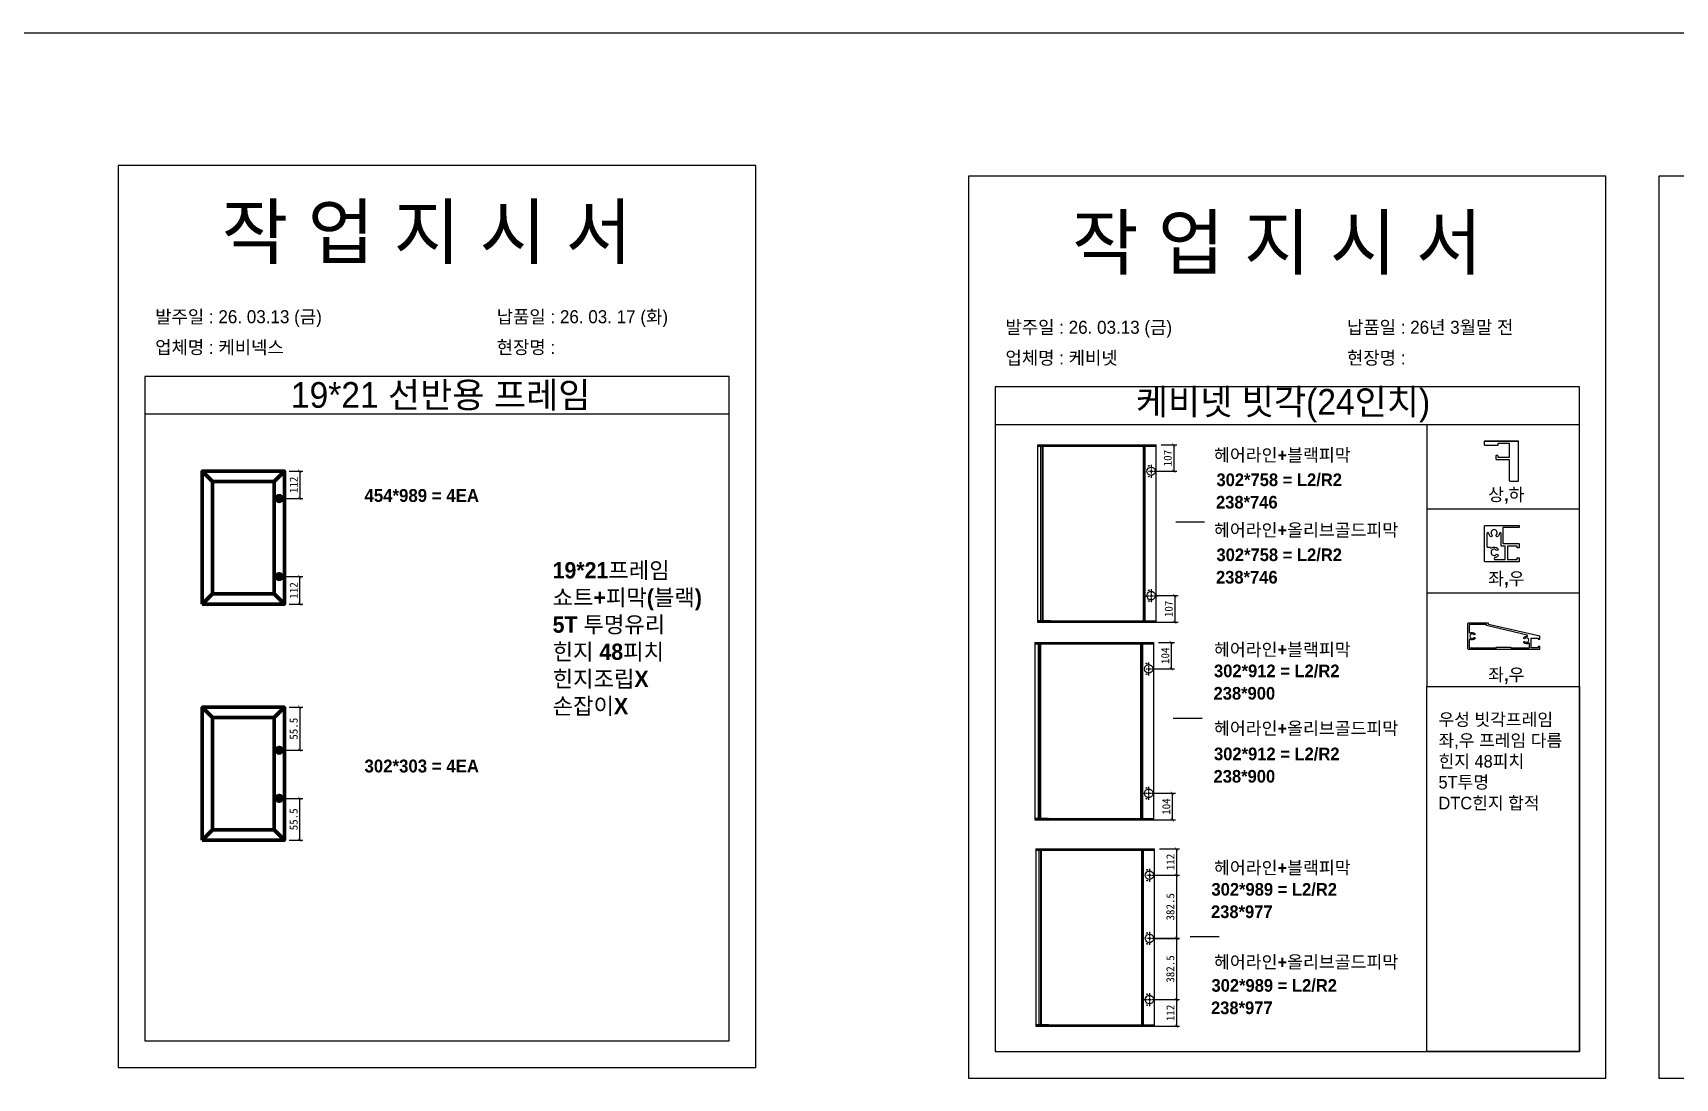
# Model space of a CAD drawing. Header units: millimetres. Extents: x -44117 to 256353, y -2095463 to 65325.
# Drawn here: x 116153 to 121255, y -784961 to -781714 of the extents above; entities that cross this region are included whole.
import ezdxf

# ---------------------------------------------------------------- set-up
doc = ezdxf.new("R2010")
doc.units = ezdxf.units.MM
doc.header["$LTSCALE"] = 10
doc.layers.add('Layer1', color=7, linetype='Continuous', lineweight=70)
doc.layers.add('PDF_Geomertry', color=7, linetype='Continuous')
doc.styles.add('MtX_Gulim', font='')
doc.styles.get('MtX_Gulim').set_extended_font_data('Gulim', bold=True)
doc.dimstyles.new('ISO-25', dxfattribs={"dimtxt": 2.5, "dimasz": 2.5, "dimexe": 1, "dimexo": 1, "dimtad": 1, "dimtxsty": 'Standard', "dimblk": 'ARCHTICK', "dimcen": 2.5, "dimadec": 0, "dimazin": 0, "dimtfac": 1, "dimtmove": 0, "dimatfit": 3, "dimfxl": 0, "dimarcsym": 0})

# ---------------------------------------------------------------- blocks, each defined once
blk = doc.blocks.new('_ArchTick')
at = {"color": 0, "linetype": 'ByBlock', "const_width": 0.15}
blk.add_lwpolyline([(-0.5, -0.5), (0.5, 0.5)], dxfattribs=at)
blk = doc.blocks.new('*D5121')
at = {"color": 0, "lineweight": -2}
for p, q in [((116949.9, -783075.3), (116992.5, -783075.3)), ((116982.5, -783075.3), (116982.5, -783160.8)), ((116933.6, -783160.8), (116992.5, -783160.8))]:
    blk.add_line(p, q, dxfattribs=at)
at = {"layer": 'Defpoints', "color": 0}
for p in [(116934.9, -783075.3), (116918.6, -783160.8), (116982.5, -783160.8)]:
    blk.add_point(p, dxfattribs=at)
at = {"color": 0, "lineweight": -2, "xscale": 10, "yscale": 10, "zscale": 10}
for p, rotation in [((116982.5, -783075.3), 90), ((116982.5, -783160.8), 270)]:
    blk.add_blockref('_ArchTick', p, dxfattribs=dict(at, rotation=rotation))
at = {"color": 0, "insert": (116963.8, -783118), "char_height": 25, "attachment_point": 5, "rotation": 90}
blk.add_mtext('112', dxfattribs=at)
blk = doc.blocks.new('*D5122')
at = {"color": 0, "lineweight": -2}
for p, q in [((116933.6, -783403.2), (116992.5, -783403.2)), ((116982.5, -783488.6), (116982.5, -783403.2)), ((116949.9, -783488.6), (116992.5, -783488.6))]:
    blk.add_line(p, q, dxfattribs=at)
at = {"layer": 'Defpoints', "color": 0}
for p in [(116918.6, -783403.2), (116982.5, -783403.2), (116934.9, -783488.6)]:
    blk.add_point(p, dxfattribs=at)
at = {"color": 0, "lineweight": -2, "xscale": 10, "yscale": 10, "zscale": 10}
for p, rotation in [((116982.5, -783403.2), 90), ((116982.5, -783488.6), 270)]:
    blk.add_blockref('_ArchTick', p, dxfattribs=dict(at, rotation=rotation))
at = {"color": 0, "insert": (116963.8, -783445.9), "char_height": 25, "attachment_point": 5, "rotation": 90}
blk.add_mtext('112', dxfattribs=at)
blk = doc.blocks.new('*D5123')
at = {"color": 0, "lineweight": -2}
for p, q in [((116949.9, -783808.5), (116992.5, -783808.5)), ((116982.5, -783808.5), (116982.5, -783942.5)), ((116933.6, -783942.5), (116992.5, -783942.5))]:
    blk.add_line(p, q, dxfattribs=at)
at = {"layer": 'Defpoints', "color": 0}
for p in [(116934.9, -783808.5), (116918.6, -783942.5), (116982.5, -783942.5)]:
    blk.add_point(p, dxfattribs=at)
at = {"color": 0, "lineweight": -2, "xscale": 10, "yscale": 10, "zscale": 10}
for p, rotation in [((116982.5, -783808.5), 90), ((116982.5, -783942.5), 270)]:
    blk.add_blockref('_ArchTick', p, dxfattribs=dict(at, rotation=rotation))
at = {"color": 0, "insert": (116963.8, -783875.5), "char_height": 25, "attachment_point": 5, "rotation": 90}
blk.add_mtext('55.5', dxfattribs=at)
blk = doc.blocks.new('*D5124')
at = {"color": 0, "lineweight": -2}
for p, q in [((116933.6, -784091.7), (116992.5, -784091.7)), ((116982.5, -784221.9), (116982.5, -784091.7)), ((116949.9, -784221.9), (116992.5, -784221.9))]:
    blk.add_line(p, q, dxfattribs=at)
at = {"layer": 'Defpoints', "color": 0}
for p in [(116918.6, -784091.7), (116982.5, -784091.7), (116934.9, -784221.9)]:
    blk.add_point(p, dxfattribs=at)
at = {"color": 0, "lineweight": -2, "xscale": 10, "yscale": 10, "zscale": 10}
for p, rotation in [((116982.5, -784091.7), 90), ((116982.5, -784221.9), 270)]:
    blk.add_blockref('_ArchTick', p, dxfattribs=dict(at, rotation=rotation))
at = {"color": 0, "insert": (116963.8, -784156.8), "char_height": 25, "attachment_point": 5, "rotation": 90}
blk.add_mtext('55.5', dxfattribs=at)
blk = doc.blocks.new('*D5125')
at = {"color": 0, "lineweight": -2}
for p, q in [((119650.6, -783607.8), (119700.2, -783607.8)), ((119690.2, -783607.8), (119690.2, -783689.6)), ((119634.8, -783689.6), (119700.2, -783689.6))]:
    blk.add_line(p, q, dxfattribs=at)
at = {"layer": 'Defpoints', "color": 0}
for p in [(119635.6, -783607.8), (119619.8, -783689.6), (119690.2, -783689.6)]:
    blk.add_point(p, dxfattribs=at)
at = {"color": 0, "lineweight": -2, "xscale": 10, "yscale": 10, "zscale": 10}
for p, rotation in [((119690.2, -783607.8), 90), ((119690.2, -783689.6), 270)]:
    blk.add_blockref('_ArchTick', p, dxfattribs=dict(at, rotation=rotation))
at = {"color": 0, "insert": (119671.4, -783648.7), "char_height": 25, "attachment_point": 5, "rotation": 90}
blk.add_mtext('104', dxfattribs=at)
blk = doc.blocks.new('*D5126')
at = {"color": 0, "lineweight": -2}
for p, q in [((119634.8, -784076), (119703.4, -784076)), ((119693.4, -784076), (119693.4, -784158.3)), ((119634.8, -784158.3), (119703.4, -784158.3))]:
    blk.add_line(p, q, dxfattribs=at)
at = {"layer": 'Defpoints', "color": 0}
for p in [(119619.8, -784076), (119619.8, -784158.3), (119693.4, -784158.3)]:
    blk.add_point(p, dxfattribs=at)
at = {"color": 0, "lineweight": -2, "xscale": 10, "yscale": 10, "zscale": 10}
for p, rotation in [((119693.4, -784076), 90), ((119693.4, -784158.3), 270)]:
    blk.add_blockref('_ArchTick', p, dxfattribs=dict(at, rotation=rotation))
at = {"color": 0, "insert": (119674.7, -784117.2), "char_height": 25, "attachment_point": 5, "rotation": 90}
blk.add_mtext('104', dxfattribs=at)
blk = doc.blocks.new('*D5127')
at = {"color": 0, "lineweight": -2}
for p, q in [((119658.3, -782994), (119707.8, -782994)), ((119697.8, -782994), (119697.8, -783075.8)), ((119642.5, -783075.8), (119707.8, -783075.8))]:
    blk.add_line(p, q, dxfattribs=at)
at = {"layer": 'Defpoints', "color": 0}
for p in [(119643.3, -782994), (119627.5, -783075.8), (119697.8, -783075.8)]:
    blk.add_point(p, dxfattribs=at)
at = {"color": 0, "lineweight": -2, "xscale": 10, "yscale": 10, "zscale": 10}
for p, rotation in [((119697.8, -782994), 90), ((119697.8, -783075.8), 270)]:
    blk.add_blockref('_ArchTick', p, dxfattribs=dict(at, rotation=rotation))
at = {"color": 0, "insert": (119679.1, -783034.9), "char_height": 25, "attachment_point": 5, "rotation": 90}
blk.add_mtext('107', dxfattribs=at)
blk = doc.blocks.new('*D5128')
at = {"color": 0, "lineweight": -2}
for p, q in [((119642.5, -783462.2), (119711.1, -783462.2)), ((119701.1, -783462.2), (119701.1, -783544.5)), ((119642.5, -783544.5), (119711.1, -783544.5))]:
    blk.add_line(p, q, dxfattribs=at)
at = {"layer": 'Defpoints', "color": 0}
for p in [(119627.5, -783462.2), (119627.5, -783544.5), (119701.1, -783544.5)]:
    blk.add_point(p, dxfattribs=at)
at = {"color": 0, "lineweight": -2, "xscale": 10, "yscale": 10, "zscale": 10}
for p, rotation in [((119701.1, -783462.2), 90), ((119701.1, -783544.5), 270)]:
    blk.add_blockref('_ArchTick', p, dxfattribs=dict(at, rotation=rotation))
at = {"color": 0, "insert": (119682.3, -783503.4), "char_height": 25, "attachment_point": 5, "rotation": 90}
blk.add_mtext('107', dxfattribs=at)
blk = doc.blocks.new('*D5129')
at = {"color": 0, "lineweight": -2}
for p, q in [((119653.2, -784248.5), (119716.1, -784248.5)), ((119706.1, -784248.5), (119706.1, -784330.3)), ((119637.4, -784330.3), (119716.1, -784330.3))]:
    blk.add_line(p, q, dxfattribs=at)
at = {"layer": 'Defpoints', "color": 0}
for p in [(119638.2, -784248.5), (119622.4, -784330.3), (119706.1, -784330.3)]:
    blk.add_point(p, dxfattribs=at)
at = {"color": 0, "lineweight": -2, "xscale": 10, "yscale": 10, "zscale": 10}
for p, rotation in [((119706.1, -784248.5), 90), ((119706.1, -784330.3), 270)]:
    blk.add_blockref('_ArchTick', p, dxfattribs=dict(at, rotation=rotation))
at = {"color": 0, "insert": (119687.3, -784289.4), "char_height": 25, "attachment_point": 5, "rotation": 90}
blk.add_mtext('112', dxfattribs=at)
blk = doc.blocks.new('*D5130')
at = {"color": 0, "lineweight": -2}
for p, q in [((119637.4, -784716.7), (119716.1, -784716.7)), ((119706.1, -784716.7), (119706.1, -784799)), ((119637.4, -784799), (119716.1, -784799))]:
    blk.add_line(p, q, dxfattribs=at)
at = {"layer": 'Defpoints', "color": 0}
for p in [(119622.4, -784716.7), (119622.4, -784799), (119706.1, -784799)]:
    blk.add_point(p, dxfattribs=at)
at = {"color": 0, "lineweight": -2, "xscale": 10, "yscale": 10, "zscale": 10}
for p, rotation in [((119706.1, -784716.7), 90), ((119706.1, -784799), 270)]:
    blk.add_blockref('_ArchTick', p, dxfattribs=dict(at, rotation=rotation))
at = {"color": 0, "insert": (119687.3, -784757.9), "char_height": 25, "attachment_point": 5, "rotation": 90}
blk.add_mtext('112', dxfattribs=at)
blk = doc.blocks.new('*D5131')
at = {"color": 0, "lineweight": -2}
for p, q in [((119637.4, -784330.3), (119716.1, -784330.3)), ((119706.1, -784330.3), (119706.1, -784526.6)), ((119637.4, -784526.6), (119716.1, -784526.6))]:
    blk.add_line(p, q, dxfattribs=at)
at = {"layer": 'Defpoints', "color": 0}
for p in [(119622.4, -784330.3), (119622.4, -784526.6), (119706.1, -784526.6)]:
    blk.add_point(p, dxfattribs=at)
at = {"color": 0, "lineweight": -2, "xscale": 10, "yscale": 10, "zscale": 10}
for p, rotation in [((119706.1, -784330.3), 90), ((119706.1, -784526.6), 270)]:
    blk.add_blockref('_ArchTick', p, dxfattribs=dict(at, rotation=rotation))
at = {"color": 0, "insert": (119687.3, -784428.5), "char_height": 25, "attachment_point": 5, "rotation": 90}
blk.add_mtext('382.5', dxfattribs=at)
blk = doc.blocks.new('*D5132')
at = {"color": 0, "lineweight": -2}
for p, q in [((119637.4, -784526.4), (119716.1, -784526.4)), ((119706.1, -784526.4), (119706.1, -784716.7)), ((119637.4, -784716.7), (119716.1, -784716.7))]:
    blk.add_line(p, q, dxfattribs=at)
at = {"layer": 'Defpoints', "color": 0}
for p in [(119622.4, -784526.4), (119622.4, -784716.7), (119706.1, -784716.7)]:
    blk.add_point(p, dxfattribs=at)
at = {"color": 0, "lineweight": -2, "xscale": 10, "yscale": 10, "zscale": 10}
for p, rotation in [((119706.1, -784526.4), 90), ((119706.1, -784716.7), 270)]:
    blk.add_blockref('_ArchTick', p, dxfattribs=dict(at, rotation=rotation))
at = {"color": 0, "insert": (119687.3, -784621.6), "char_height": 25, "attachment_point": 5, "rotation": 90}
blk.add_mtext('382.5', dxfattribs=at)

msp = doc.modelspace()

# ---------------------------------------------------------------- linework, layer by layer
at = {"color": 1}
msp.add_line((104015.69829, -781714.372), (196284.84516, -781714.372), dxfattribs=at)
msp.add_line((104015.69829, -781714.372), (196284.84516, -781714.372), dxfattribs=at)
for p, q in [((118316.50991, -782781.16453), (116501.00952, -782781.16453)), ((120958.00581, -782814.0328), (119142.50542, -782814.0328)), ((118316.50991, -782899.05417), (116501.00952, -782899.05417)), ((120958.00581, -782931.92243), (119142.50542, -782931.92243)), ((120664.23045, -782981.98312), (120766.27661, -782981.98312)), ((120742.54494, -783106.57437), (120766.27661, -783106.57437)), ((120484.39188, -783192.92074), (120958.00581, -783192.92074)), ((119793.61396, -783233.70098), (119703.90827, -783233.70098)), ((120484.39188, -783453.85445), (120958.00581, -783453.85445)), ((119785.9761, -783844.09741), (119696.27041, -783844.09741)), ((119838.46681, -784521.66653), (119748.76112, -784521.66653))]:
    msp.add_line(p, q)
for points in [[(116418.48677, -784927.73471), (118399.03265, -784927.73471), (118399.03265, -782126.67697), (116418.48677, -782126.67697)], [(119059.98267, -784960.60298), (121040.52855, -784960.60298), (121040.52855, -782159.54523), (119059.98267, -782159.54523)], [(121204.69489, -784960.60298), (123185.24077, -784960.60298), (123185.24077, -782159.54523), (121204.69489, -782159.54523)], [(120958.00581, -782931.92243), (120484.39188, -782931.92243), (120484.39188, -783744.33327), (120958.00581, -783744.33327)], [(120958.00581, -784878.08024), (120484.39188, -784878.08024), (120484.39188, -783744.33327), (120958.00581, -783744.33327)]]:
    msp.add_lwpolyline(points, close=True)
for points in [[(116501.00952, -782781.16453), (116501.00952, -784845.21197), (118316.50991, -784845.21197), (118316.50991, -782781.16453)], [(119142.50542, -782814.0328), (119142.50542, -784878.08024), (120958.00581, -784878.08024), (120958.00581, -782814.0328)]]:
    msp.add_lwpolyline(points)
for points in [[(120739.57848, -783033.0062), (120705.16757, -783033.0062), (120705.16757, -783028.85316, 0.4142135624), (120703.38769, -783027.07329), (120699.82794, -783027.07329, 0.4142135624), (120698.04807, -783028.85316), (120698.04807, -783037.15925, 0.4142135624), (120699.82794, -783038.93912), (120739.57848, -783038.93912), (120739.57848, -783103.60791, 0.4142135624), (120742.54494, -783106.57437), (120766.27661, -783106.57437, 0.4142135624), (120769.24307, -783103.60791), (120769.24307, -782984.94958, 0.4142135624), (120766.27661, -782981.98312), (120664.23045, -782981.98312, 0.4142135624), (120662.45057, -782983.763), (120662.45057, -782993.25567, 0.4142135623), (120664.23045, -782995.03554), (120705.16757, -782995.03554), (120705.16757, -782989.10262), (120739.57848, -782989.10262), (120739.57848, -783033.0062)], [(120614.52385, -783547.25845, 0.4142135624), (120610.44632, -783551.33598), (120610.44632, -783624.73155, 0.4142135624), (120614.52385, -783628.80908), (120833.4873, -783628.80908, 0.4142135624), (120834.71056, -783627.58582), (120834.71056, -783619.83851), (120829.81752, -783619.83851), (120829.81752, -783623.91605), (120808.20661, -783623.91605), (120808.20661, -783593.74231), (120829.81752, -783593.74231), (120829.81752, -783597.81984), (120834.71056, -783597.81984), (120834.71056, -783588.03377), (120675.68683, -783551.33598), (120675.68673, -783548.46613, 0.4179291142), (120674.46357, -783547.25845), (120614.52385, -783547.25845)], [(120615.33936, -783552.15149), (120615.33936, -783576.27237, 0.5888435535), (120618.45747, -783578.00199, -0.348452388), (120633.06134, -783579.65461, -1), (120629.60879, -783583.12185, 0.6674110335), (120617.78588, -783588.03377, 0.6674110338), (120629.60879, -783592.94569, -1.0000000005), (120633.06134, -783596.41293, -0.3484523877), (120618.45747, -783598.06555, 0.5888435532), (120615.33936, -783599.79517), (120615.33936, -783623.91605), (120700.15202, -783623.91605), (120700.15202, -783623.10054, -0.4142135624), (120701.37528, -783621.87728), (120743.78161, -783621.87728, -0.4142135624), (120745.00487, -783623.10054), (120745.00487, -783623.91605), (120803.31357, -783623.91605), (120803.31357, -783612.02776, 0.5888435535), (120800.19546, -783610.29814, -0.348452388), (120785.59159, -783608.64553, -1.0000000001), (120789.04414, -783605.17829, 0.6674110337), (120800.86705, -783600.26636, 0.6674110335), (120789.04414, -783595.35444, -0.9999999999), (120785.59159, -783591.8872, -0.2013590238), (120794.07162, -783588.44231, 0.7810459571), (120795.97471, -783585.23564), (120669.57053, -783554.769), (120669.57053, -783553.37475, 0.4142135624), (120668.34727, -783552.15149), (120615.33936, -783552.15149)]]:
    msp.add_lwpolyline(points, format="xyb")
for points in [[(120771.27751, -783355.46404, -0.4142135624), (120769.57854, -783357.16301), (120665.37496, -783357.16301, -0.4142135624), (120663.67598, -783355.46404), (120663.67598, -783245.59722, -0.4142135624), (120665.37496, -783243.89825), (120769.57854, -783243.89825, -0.4142135624), (120771.27751, -783245.59722), (120771.27751, -783248.99516, -0.4142135624), (120769.57854, -783250.69413), (120720.80171, -783250.69413), (120719.66906, -783251.82678), (120720.16668, -783252.3244, -0.4142135624), (120720.16668, -783254.72711), (120719.66906, -783255.22472), (120720.16668, -783255.72234, -0.4142135624), (120720.16668, -783258.12505), (120719.66906, -783258.62267), (120720.16668, -783259.12028, -0.4142135624), (120720.16668, -783261.52299), (120719.66906, -783262.02061), (120720.16668, -783262.51823, -0.4142135624), (120720.16668, -783264.92094), (120719.66906, -783265.41855), (120720.16668, -783265.91617, -0.4142135624), (120720.16668, -783268.31888), (120719.66906, -783268.8165), (120720.16668, -783269.31411, -0.4142135624), (120720.16668, -783271.71682), (120719.66906, -783272.21444), (120720.16668, -783272.71206, -0.4142135624), (120720.16668, -783275.11477), (120719.66906, -783275.61238), (120720.16668, -783276.11, -0.4142135624), (120720.16668, -783278.51271), (120719.66906, -783279.01033), (120720.16668, -783279.50794, -0.4142135624), (120720.16668, -783281.91065), (120719.66906, -783282.40827), (120720.16668, -783282.90589, -0.4142135624), (120720.16668, -783285.30859), (120719.66906, -783285.80621), (120720.16668, -783286.30383, -0.4142135624), (120720.16668, -783288.70654), (120719.66906, -783289.20415), (120720.16668, -783289.70177, -0.4142135624), (120720.16668, -783292.10448), (120719.66906, -783292.6021), (120720.16668, -783293.09971, -0.4142135624), (120720.16668, -783295.50242), (120719.66906, -783296.00004), (120720.16668, -783296.49766, -0.4142135624), (120720.16668, -783298.90037), (120719.66906, -783299.39798), (120720.80171, -783300.53063), (120769.57854, -783300.53063, -0.4142135624), (120771.27751, -783302.2296), (120771.27751, -783312.42343, -0.4142135624), (120769.57854, -783314.1224), (120766.1806, -783314.1224, -0.4142135624), (120764.48163, -783312.42343), (120764.48163, -783308.45916), (120734.46646, -783308.45916), (120734.46646, -783350.36713), (120764.48163, -783350.36713), (120764.48163, -783346.40286, -0.4142135624), (120766.1806, -783344.70389), (120769.57854, -783344.70389, -0.4142135624), (120771.27751, -783346.40286)], [(120714.57215, -783269.15251, 0.9336671815), (120709.39396, -783268.79682, -0.1629476092), (120704.76255, -783278.13961, -1), (120699.94694, -783273.3444, 0.6674110338), (120693.12482, -783256.9237), (120693.12482, -783256.9237, 0.6674110335), (120686.30271, -783273.3444, -1), (120681.4871, -783278.13961, -0.155566878), (120676.92707, -783269.26426, 0.9202838951), (120670.47187, -783269.80113), (120670.47187, -783309.67993, 0.4142135624), (120672.17084, -783311.3789), (120678.73097, -783311.37889, -0.3056194544), (120680.30599, -783312.44075, 0.4660008128), (120684.43009, -783313.78114, -0.348452388), (120704.71323, -783316.07645, -1), (120699.91803, -783320.89206, 0.6674110335), (120683.49732, -783327.71418), (120683.49732, -783327.71418, 0.6674110338), (120699.91803, -783334.53629, -1), (120704.71323, -783339.3519, -0.1555668778), (120695.83788, -783343.91193, 0.920283895), (120696.37475, -783350.36713), (120727.67058, -783350.36713), (120727.67058, -783308.45916), (120717.40377, -783308.45916, -0.4142135624), (120714.57215, -783305.62755)]]:
    msp.add_lwpolyline(points, format="xyb", close=True)
at = {"layer": 'Layer1'}
for p, q in [((116711.48039, -783107.19997), (116679.56533, -783075.28491)), ((116902.97077, -783107.19997), (116934.88583, -783075.28491)), ((116918.58651, -783147.49224), (116918.58651, -783174.02394)), ((116918.58651, -783416.44054), (116918.58651, -783389.90883)), ((116679.56533, -783488.64787), (116711.48039, -783456.7328)), ((116934.88583, -783488.64787), (116902.97077, -783456.7328)), ((116902.97077, -783456.7328), (116934.88583, -783488.64787)), ((116711.48039, -783840.43492), (116679.56533, -783808.51986)), ((116902.97077, -783840.43492), (116934.88583, -783808.51986)), ((116918.58651, -783929.20972), (116918.58651, -783955.74143)), ((116918.58651, -784104.92238), (116918.58651, -784078.39067)), ((116679.56533, -784221.88281), (116711.48039, -784189.96775)), ((116934.88583, -784221.88281), (116902.97077, -784189.96775)), ((116902.97077, -784189.96775), (116934.88583, -784221.88281))]:
    msp.add_line(p, q, dxfattribs=at)
for points in [[(116679.56533, -783488.64787), (116934.88583, -783488.64787), (116934.88583, -783075.28491), (116679.56533, -783075.28491)], [(116711.48039, -783456.7328), (116902.97077, -783456.7328), (116902.97077, -783107.19997), (116711.48039, -783107.19997)], [(116931.85236, -783160.75809), (116905.32065, -783160.75809)], [(116931.85236, -783403.17469), (116905.32065, -783403.17469)], [(116679.56533, -784221.88281), (116934.88583, -784221.88281), (116934.88583, -783808.51986), (116679.56533, -783808.51986)], [(116711.48039, -784189.96775), (116902.97077, -784189.96775), (116902.97077, -783840.43492), (116711.48039, -783840.43492)], [(116931.85236, -783942.47557), (116905.32065, -783942.47557)], [(116931.85236, -784091.65652), (116905.32065, -784091.65652)]]:
    msp.add_lwpolyline(points, close=True, dxfattribs=at)
for centre in [(116918.58651, -783160.75809), (116918.58651, -783403.17469), (116918.58651, -783942.47557), (116918.58651, -784091.65652)]:
    msp.add_circle(centre, 8.8439, dxfattribs=at)
at = {"layer": 'PDF_Geomertry', "lineweight": 25}
for p, q in [((119284.81462, -783540.42132), (119284.81462, -782997.66904)), ((119288.86505, -782997.66904), (119288.86505, -783540.42132)), ((119291.29523, -782994.02373), (119291.29523, -783540.42132)), ((119308.70813, -782997.66904), (119312.75856, -782997.66904)), ((119312.75856, -782997.66904), (119312.75856, -782997.66904)), ((119315.18875, -783540.42132), (119274.27998, -783540.42132)), ((119274.27998, -783540.42132), (119643.27037, -783540.42132)), ((119312.75856, -783540.42132), (119308.70813, -783540.42132)), ((119277.17675, -784154.2157), (119277.17675, -783611.46341)), ((119281.22718, -783611.46341), (119281.22718, -784154.2157)), ((119283.65737, -783607.81811), (119283.65737, -784154.2157)), ((119301.07027, -783611.46341), (119305.1207, -783611.46341)), ((119305.1207, -783611.46341), (119305.1207, -783611.46341)), ((119307.55089, -784154.2157), (119266.64211, -784154.2157)), ((119266.64211, -784154.2157), (119635.6325, -784154.2157)), ((119305.1207, -784154.2157), (119301.07027, -784154.2157)), ((119279.74035, -784794.91713), (119279.74035, -784252.16485)), ((119283.79079, -784252.16485), (119283.79079, -784794.91713)), ((119286.22097, -784248.51954), (119286.22097, -784794.91713)), ((119303.63387, -784252.16485), (119307.6843, -784252.16485)), ((119307.6843, -784252.16485), (119307.6843, -784252.16485)), ((119310.11449, -784794.91713), (119269.20571, -784794.91713)), ((119269.20571, -784794.91713), (119638.19611, -784794.91713)), ((119307.6843, -784794.91713), (119303.63387, -784794.91713))]:
    msp.add_line(p, q, dxfattribs=at)
for points in [[(119274.27977, -782994.02373), (119643.27037, -782994.02373)], [(119274.27977, -782997.66904), (119643.27037, -782997.66904)], [(119643.27052, -783544.47176), (119274.27998, -783544.47176), (119643.27037, -783544.47176), (119643.27037, -782994.02363)], [(119274.27998, -782994.02373), (119274.27998, -783544.47176)], [(119602.36144, -782994.02373), (119602.36144, -783540.42153)], [(119627.47387, -783055.58953), (119627.47387, -783065.71551)], [(119619.77808, -783075.84149), (119621.8033, -783075.84149)], [(119623.42344, -783075.84149), (119632.73937, -783075.84149)], [(119627.47387, -783067.3357), (119627.47387, -783069.36082)], [(119627.47387, -783071.38603), (119627.47387, -783080.70196)], [(119627.47387, -783082.32216), (119627.47387, -783084.34727)], [(119627.47387, -783086.37248), (119627.47387, -783096.09344)], [(119634.76453, -783075.84149), (119636.78975, -783075.84149)], [(119638.40994, -783075.84149), (119648.53592, -783075.84149)], [(119643.27037, -783544.47176), (119643.27037, -783462.24888), (119643.27037, -783299.01798), (119643.27037, -783117.56056)], [(119608.03196, -783462.24888), (119618.15794, -783462.24888)], [(119619.77808, -783462.24888), (119621.8033, -783462.24888)], [(119623.42344, -783462.24888), (119632.73937, -783462.24888)], [(119627.47387, -783441.99693), (119627.47387, -783452.1229)], [(119627.47387, -783453.74299), (119627.47387, -783455.76831)], [(119627.47387, -783457.79342), (119627.47387, -783467.10935)], [(119634.76453, -783462.24888), (119636.78975, -783462.24888)], [(119638.40994, -783462.24888), (119648.53592, -783462.24888)], [(119627.47387, -783468.72944), (119627.47387, -783470.75476)], [(119627.47387, -783472.37485), (119627.47387, -783482.50083)], [(119266.64191, -783607.81811), (119635.6325, -783607.81811)], [(119266.64191, -783611.46341), (119635.6325, -783611.46341)], [(119635.63266, -784158.26613), (119266.64211, -784158.26613), (119635.6325, -784158.26613), (119635.6325, -783607.818)], [(119266.64211, -783607.81811), (119266.64211, -784158.26613)], [(119594.72358, -783607.81811), (119594.72358, -784154.2159)], [(119619.83601, -783669.38391), (119619.83601, -783679.50988)], [(119612.14022, -783689.63586), (119614.16543, -783689.63586)], [(119615.78557, -783689.63586), (119625.10151, -783689.63586)], [(119619.83601, -783681.13008), (119619.83601, -783683.15519)], [(119619.83601, -783685.1804), (119619.83601, -783694.49634)], [(119619.83601, -783696.11653), (119619.83601, -783698.14164)], [(119619.83601, -783700.16686), (119619.83601, -783709.88781)], [(119627.12667, -783689.63586), (119629.15189, -783689.63586)], [(119630.77208, -783689.63586), (119640.89805, -783689.63586)], [(119635.6325, -784158.26613), (119635.6325, -784076.04325), (119635.6325, -783912.81236), (119635.6325, -783731.35493)], [(119600.3941, -784076.04325), (119610.52007, -784076.04325)], [(119612.14022, -784076.04325), (119614.16543, -784076.04325)], [(119615.78557, -784076.04325), (119625.10151, -784076.04325)], [(119619.83601, -784055.7913), (119619.83601, -784065.91727)], [(119619.83601, -784067.53736), (119619.83601, -784069.56268)], [(119619.83601, -784071.5878), (119619.83601, -784080.90373)], [(119627.12667, -784076.04325), (119629.15189, -784076.04325)], [(119630.77208, -784076.04325), (119640.89805, -784076.04325)], [(119619.83601, -784082.52382), (119619.83601, -784084.54914)], [(119619.83601, -784086.16923), (119619.83601, -784096.2952)], [(119269.20551, -784248.51954), (119638.19611, -784248.51954)], [(119269.20551, -784252.16485), (119638.19611, -784252.16485)], [(119638.19626, -784798.96757), (119269.20571, -784798.96757), (119638.19611, -784798.96757), (119638.19611, -784248.51944)], [(119269.20571, -784248.51954), (119269.20571, -784798.96757)], [(119597.28718, -784248.51954), (119597.28718, -784794.91734)], [(119614.70382, -784330.3373), (119616.72903, -784330.3373)], [(119618.34918, -784330.3373), (119627.66511, -784330.3373)], [(119622.39961, -784310.08534), (119622.39961, -784320.21132)], [(119622.39961, -784321.83151), (119622.39961, -784323.85663)], [(119622.39961, -784325.88184), (119622.39961, -784335.19777)], [(119629.69027, -784330.3373), (119631.71549, -784330.3373)], [(119633.33568, -784330.3373), (119643.46166, -784330.3373)], [(119622.39961, -784336.81797), (119622.39961, -784338.84308)], [(119622.39961, -784340.8683), (119622.39961, -784350.58925)], [(119638.19611, -784798.96757), (119638.19611, -784716.74469), (119638.19611, -784553.5138), (119638.19611, -784372.05637)], [(119614.70382, -784526.41041), (119616.72903, -784526.41041)], [(119618.34918, -784526.41041), (119627.66511, -784526.41041)], [(119622.39961, -784506.15845), (119622.39961, -784516.28443)], [(119622.39961, -784517.90462), (119622.39961, -784519.92974)], [(119622.39961, -784521.95495), (119622.39961, -784531.27088)], [(119622.39961, -784532.89108), (119622.39961, -784534.91619)], [(119622.39961, -784536.9414), (119622.39961, -784546.66236)], [(119629.69027, -784526.41041), (119631.71549, -784526.41041)], [(119633.33568, -784526.41041), (119643.46166, -784526.41041)], [(119602.9577, -784716.74469), (119613.08368, -784716.74469)], [(119614.70382, -784716.74469), (119616.72903, -784716.74469)], [(119618.34918, -784716.74469), (119627.66511, -784716.74469)], [(119622.39961, -784696.49274), (119622.39961, -784706.61871)], [(119622.39961, -784708.2388), (119622.39961, -784710.26412)], [(119622.39961, -784712.28923), (119622.39961, -784721.60517)], [(119622.39961, -784723.22526), (119622.39961, -784725.25057)], [(119622.39961, -784726.87066), (119622.39961, -784736.99664)], [(119629.69027, -784716.74469), (119631.71549, -784716.74469)], [(119633.33568, -784716.74469), (119643.46166, -784716.74469)]]:
    msp.add_lwpolyline(points, dxfattribs=at)
for points in [[(119605.1967, -782997.66904), (119605.1967, -783540.42132), (119609.24713, -783540.42132), (119609.24713, -782997.66904), (119605.1967, -782997.66904)], [(119619.37321, -783059.23494), (119619.77823, -783058.4249), (119620.58833, -783058.01987), (119621.39843, -783058.4249), (119621.80345, -783059.23494), (119621.39843, -783060.04499), (119620.58833, -783060.45001), (119619.77823, -783060.04499), (119619.37321, -783059.23494)], [(119614.51253, -783075.84149), (119615.32263, -783071.79105), (119616.94277, -783068.14575), (119619.77803, -783065.31049), (119623.42339, -783063.69029), (119627.47377, -783062.88025), (119631.52415, -783063.69029), (119635.1695, -783065.31049), (119638.00482, -783068.14575), (119640.02998, -783071.79105), (119640.84008, -783075.84149), (119640.02998, -783079.89192), (119638.00482, -783083.53722), (119635.1695, -783086.37248), (119631.52415, -783088.3977), (119627.47377, -783088.80272), (119623.42339, -783088.3977), (119619.77803, -783086.37248), (119616.94277, -783083.53722), (119615.32263, -783079.89192), (119614.51253, -783075.84149)], [(119619.37321, -783092.85315), (119619.77823, -783092.04311), (119620.58833, -783091.63809), (119621.39843, -783092.04311), (119621.80345, -783092.85315), (119621.39843, -783093.6632), (119620.58833, -783093.6632), (119619.77823, -783093.6632), (119619.37321, -783092.85315)], [(119614.51253, -783462.24888), (119615.32263, -783458.19845), (119616.94277, -783454.55304), (119619.77803, -783451.71788), (119623.42339, -783449.69277), (119627.47377, -783449.28754), (119631.52415, -783449.69277), (119635.1695, -783451.71788), (119638.00482, -783454.55304), (119640.02998, -783458.19845), (119640.84008, -783462.24888), (119640.02998, -783466.29931), (119638.00482, -783469.94472), (119635.1695, -783472.77988), (119631.52415, -783474.80499), (119627.47377, -783475.21022), (119623.42339, -783474.80499), (119619.77803, -783472.77988), (119616.94277, -783469.94472), (119615.32263, -783466.29931), (119614.51253, -783462.24888)], [(119619.37321, -783445.64213), (119619.77823, -783444.83208), (119620.58833, -783444.42706), (119621.39843, -783444.83208), (119621.80345, -783445.64213), (119621.39843, -783446.45217), (119620.58833, -783446.45217), (119619.77823, -783446.45217), (119619.37321, -783445.64213)], [(119619.37321, -783478.85542), (119619.77823, -783478.4504), (119620.58833, -783478.04538), (119621.39843, -783478.4504), (119621.80345, -783478.85542), (119621.39843, -783479.66547), (119620.58833, -783480.07049), (119619.77823, -783479.66547), (119619.37321, -783478.85542)], [(119597.55884, -783611.46341), (119597.55884, -784154.2157), (119601.60927, -784154.2157), (119601.60927, -783611.46341), (119597.55884, -783611.46341)], [(119611.73535, -783673.02932), (119612.14037, -783672.21927), (119612.95047, -783671.81425), (119613.76056, -783672.21927), (119614.16559, -783673.02932), (119613.76056, -783673.83936), (119612.95047, -783674.24438), (119612.14037, -783673.83936), (119611.73535, -783673.02932)], [(119606.87467, -783689.63586), (119607.68476, -783685.58543), (119609.3049, -783681.94012), (119612.14016, -783679.10486), (119615.78552, -783677.48467), (119619.8359, -783676.67462), (119623.88628, -783677.48467), (119627.53164, -783679.10486), (119630.36695, -783681.94012), (119632.39212, -783685.58543), (119633.20221, -783689.63586), (119632.39212, -783693.68629), (119630.36695, -783697.3316), (119627.53164, -783700.16686), (119623.88628, -783702.19207), (119619.8359, -783702.5971), (119615.78552, -783702.19207), (119612.14016, -783700.16686), (119609.3049, -783697.3316), (119607.68476, -783693.68629), (119606.87467, -783689.63586)], [(119611.73535, -783706.64753), (119612.14037, -783705.83748), (119612.95047, -783705.43246), (119613.76056, -783705.83748), (119614.16559, -783706.64753), (119613.76056, -783707.45757), (119612.95047, -783707.45757), (119612.14037, -783707.45757), (119611.73535, -783706.64753)], [(119606.87467, -784076.04325), (119607.68476, -784071.99282), (119609.3049, -784068.34741), (119612.14016, -784065.51225), (119615.78552, -784063.48714), (119619.8359, -784063.08191), (119623.88628, -784063.48714), (119627.53164, -784065.51225), (119630.36695, -784068.34741), (119632.39212, -784071.99282), (119633.20221, -784076.04325), (119632.39212, -784080.09368), (119630.36695, -784083.73909), (119627.53164, -784086.57425), (119623.88628, -784088.59936), (119619.8359, -784089.00459), (119615.78552, -784088.59936), (119612.14016, -784086.57425), (119609.3049, -784083.73909), (119607.68476, -784080.09368), (119606.87467, -784076.04325)], [(119611.73535, -784059.4365), (119612.14037, -784058.62646), (119612.95047, -784058.22143), (119613.76056, -784058.62646), (119614.16559, -784059.4365), (119613.76056, -784060.24655), (119612.95047, -784060.24655), (119612.14037, -784060.24655), (119611.73535, -784059.4365)], [(119611.73535, -784092.64979), (119612.14037, -784092.24477), (119612.95047, -784091.83975), (119613.76056, -784092.24477), (119614.16559, -784092.64979), (119613.76056, -784093.45984), (119612.95047, -784093.86486), (119612.14037, -784093.45984), (119611.73535, -784092.64979)], [(119600.12244, -784252.16485), (119600.12244, -784794.91713), (119604.17287, -784794.91713), (119604.17287, -784252.16485), (119600.12244, -784252.16485)], [(119609.43827, -784330.3373), (119610.24836, -784326.28686), (119611.86851, -784322.64156), (119614.70377, -784319.8063), (119618.34913, -784318.1861), (119622.39951, -784317.37606), (119626.44989, -784318.1861), (119630.09524, -784319.8063), (119632.93056, -784322.64156), (119634.95572, -784326.28686), (119635.76582, -784330.3373), (119634.95572, -784334.38773), (119632.93056, -784338.03303), (119630.09524, -784340.8683), (119626.44989, -784342.89351), (119622.39951, -784343.29853), (119618.34913, -784342.89351), (119614.70377, -784340.8683), (119611.86851, -784338.03303), (119610.24836, -784334.38773), (119609.43827, -784330.3373)], [(119614.29895, -784313.73075), (119614.70397, -784312.92071), (119615.51407, -784312.51569), (119616.32417, -784312.92071), (119616.72919, -784313.73075), (119616.32417, -784314.5408), (119615.51407, -784314.94582), (119614.70397, -784314.5408), (119614.29895, -784313.73075)], [(119614.29895, -784347.34897), (119614.70397, -784346.53892), (119615.51407, -784346.1339), (119616.32417, -784346.53892), (119616.72919, -784347.34897), (119616.32417, -784348.15901), (119615.51407, -784348.15901), (119614.70397, -784348.15901), (119614.29895, -784347.34897)], [(119609.43827, -784526.41041), (119610.24836, -784522.35997), (119611.86851, -784518.71467), (119614.70377, -784515.87941), (119618.34913, -784514.25921), (119622.39951, -784513.44917), (119626.44989, -784514.25921), (119630.09524, -784515.87941), (119632.93056, -784518.71467), (119634.95572, -784522.35997), (119635.76582, -784526.41041), (119634.95572, -784530.46084), (119632.93056, -784534.10614), (119630.09524, -784536.9414), (119626.44989, -784538.96662), (119622.39951, -784539.37164), (119618.34913, -784538.96662), (119614.70377, -784536.9414), (119611.86851, -784534.10614), (119610.24836, -784530.46084), (119609.43827, -784526.41041)], [(119614.29895, -784509.80386), (119614.70397, -784508.99382), (119615.51407, -784508.58879), (119616.32417, -784508.99382), (119616.72919, -784509.80386), (119616.32417, -784510.61391), (119615.51407, -784511.01893), (119614.70397, -784510.61391), (119614.29895, -784509.80386)], [(119614.29895, -784543.42207), (119614.70397, -784542.61203), (119615.51407, -784542.20701), (119616.32417, -784542.61203), (119616.72919, -784543.42207), (119616.32417, -784544.23212), (119615.51407, -784544.23212), (119614.70397, -784544.23212), (119614.29895, -784543.42207)], [(119609.43827, -784716.74469), (119610.24836, -784712.69426), (119611.86851, -784709.04885), (119614.70377, -784706.21369), (119618.34913, -784704.18858), (119622.39951, -784703.78335), (119626.44989, -784704.18858), (119630.09524, -784706.21369), (119632.93056, -784709.04885), (119634.95572, -784712.69426), (119635.76582, -784716.74469), (119634.95572, -784720.79512), (119632.93056, -784724.44053), (119630.09524, -784727.27569), (119626.44989, -784729.3008), (119622.39951, -784729.70603), (119618.34913, -784729.3008), (119614.70377, -784727.27569), (119611.86851, -784724.44053), (119610.24836, -784720.79512), (119609.43827, -784716.74469)], [(119614.29895, -784700.13794), (119614.70397, -784699.32789), (119615.51407, -784698.92287), (119616.32417, -784699.32789), (119616.72919, -784700.13794), (119616.32417, -784700.94798), (119615.51407, -784700.94798), (119614.70397, -784700.94798), (119614.29895, -784700.13794)], [(119614.29895, -784733.35123), (119614.70397, -784732.94621), (119615.51407, -784732.54119), (119616.32417, -784732.94621), (119616.72919, -784733.35123), (119616.32417, -784734.16128), (119615.51407, -784734.5663), (119614.70397, -784734.16128), (119614.29895, -784733.35123)]]:
    msp.add_lwpolyline(points, close=True, dxfattribs=at)

# ---------------------------------------------------------------- texts
at = {"linetype": 'Continuous', "style": 'MtX_Gulim'}
for s, height, p in [('헤어라인+블랙피막', 39.271262, (119822.91557, -783045.1277)), ('302*758 = L2/R2', 39.2712622, (119830.55343, -783121.95741)), ('상,하', 39.271262, (120674.58608, -783167.93938)), ('헤어라인+올리브골드피막', 39.2712622, (119822.91557, -783278.08255)), ('302*758 = L2/R2', 39.2712622, (119830.55343, -783354.91227)), ('좌,우', 39.271262, (120674.58608, -783428.58993)), ('헤어라인+블랙피막', 39.271262, (119822.91557, -783648.99632)), ('302*912 = L2/R2', 39.2712622, (119822.91557, -783715.47739)), ('좌,우', 39.271262, (120674.58608, -783727.38239)), ('헤어라인+올리브골드피막', 39.2712622, (119822.91557, -783893.88534)), ('302*912 = L2/R2', 39.2712622, (119822.91557, -783973.2553)), ('헤어라인+블랙피막', 39.271262, (119822.91557, -784326.85675)), ('302*989 = L2/R2', 39.2712622, (119815.00052, -784393.896)), ('헤어라인+올리브골드피막', 39.2712622, (119822.91557, -784619.48242)), ('302*989 = L2/R2', 39.2712622, (119815.00052, -784692.25006))]:
    msp.add_text(s, height=height, dxfattribs=at).set_placement(p)
at = {"color": 242, "linetype": 'Continuous', "true_color": 0xcd2027, "style": 'MtX_Gulim'}
for s, p in [('238*746', (119829.09151, -783191.55718)), ('238*746', (119829.09151, -783424.51203)), ('238*900', (119821.45364, -783785.07716)), ('238*900', (119821.45364, -784042.85507)), ('238*977', (119813.5386, -784463.49577)), ('238*977', (119813.5386, -784761.84983))]:
    msp.add_text(s, height=39.271262, dxfattribs=at).set_placement(p)
at = {"attachment_point": 1}
for s, width, gutter_width, heights, insert, char_height in [('{\\fGulim|b0|i0|c129|p50;작 업 지 시 서}', 3898.9872873, 14.7362, [-183.72574], (116740.09748, -782249.47377), 165.0454901), ('{\\fGulim|b0|i0|c129|p50;작 업 지 시 서}', 3898.9872873, 14.7362, [-183.72574], (119381.59339, -782282.34204), 165.0454901), ('\\pt11;{\\fGulim|b0|i0|c129|p50;발주일 : 26. 03.13 (금)}', 3898.9872873, 14.7362, [40.67678], (116533.54381, -782575.69847), 40.4361451), ('{\\fGulim|b0|i0|c129|p50;납품일 : 26. 03. 17 (화)}', 3898.9872873, 14.7362, [41.36774], (117594.52458, -782575.69847), 40.4361451), ('\\pt11;{\\fGulim|b0|i0|c129|p50;발주일 : 26. 03.13 (금)}', 3898.9872873, 14.7362, [40.67678], (119175.03972, -782608.56674), 40.4361451), ('{\\fGulim|b0|i0|c129|p50;납품일 : 26년 3월말 전}', 3898.9872873, 14.7362, [41.36774], (120236.02048, -782608.56674), 40.4361451), ('{\\fGulim|b0|i0|c129|p50;업체명 : 케비넥스}', 3898.9872873, 14.7362, [42.57324], (116533.54381, -782670.78374), 40.4361451), ('{\\fGulim|b0|i0|c129|p50;현장명 :  }', 3898.9872873, 14.7362, [45.12049], (117594.52458, -782670.78374), 40.4361451), ('{\\fGulim|b0|i0|c129|p50;업체명 : 케비넷}', 3898.9872873, 14.7362, [42.57324], (119175.03972, -782703.65201), 40.4361451), ('{\\fGulim|b0|i0|c129|p50;현장명 :}', 3898.9872873, 14.7362, [45.12049], (120236.02048, -782703.65201), 40.4361451), ('{\\fGulim|b0|i0|c129|p50;19*21 선반용 프레임}', 1882.7812357, 7.11596, [-89.03766], (116955.12566, -782799.01203), 79.6987856), ('{\\fGulim|b0|i0|c129|p50;케비넷 빗각(24인치)}', 1882.7812357, 7.11596, [-100.28675], (119580.05248, -782820.55057), 79.6987856), ('{\\f굴림|b1|i0|c129|p50;454*989 = 4EA}', 12072.7918459, 155.2668, [-41.14042], (117183.70296, -783131.16451), 39.9257485), ('{\\f굴림|b1|i0|c129|p50;19*21프레임\\P쇼트+피막(블랙)\\P5T 투명유리\\P힌지 48피치\\P힌지조립X\\P손잡이X}', 15300.3567757, 196.77614, [-492.81046], (117768.24933, -783357.99977), 50.59958), ('{\\f굴림|b0|i0|c129|p50;우성 빗각프레임\\P좌,우 프레임 다름\\P힌지 48피치\\P5T투명\\PDTC힌지 합적}', 11769.5052121, 151.36626, [-309.9654], (120520.20385, -783827.29835), 38.9227538), ('{\\f굴림|b1|i0|c129|p50;302*303 = 4EA}', 12072.7918459, 155.2668, [-41.14042], (117183.70296, -783971.32956), 39.9257485)]:
    msp.add_mtext_dynamic_manual_height_columns(s, width=width, gutter_width=gutter_width, heights=heights, dxfattribs=dict(at, insert=insert, char_height=char_height))

# ---------------------------------------------------------------- dimensions: what is measured, and where the dimension line sits
for base, p1, p2, angle, text, picture, middle in [((119697.82127, -783075.84149), (119643.27037, -782994.02373), (119627.47387, -783075.84149), 90, '107', '*D5127', (119679.07127, -783034.93261)), ((116982.52083, -783160.75809), (116934.88583, -783075.28491), (116918.58651, -783160.75809), 90, '112', '*D5121', (116963.77083, -783118.0215)), ((116982.52083, -783403.17469), (116934.88583, -783488.64787), (116918.58651, -783403.17469), 270, '112', '*D5122', (116963.77083, -783445.91128)), ((119701.07572, -783544.47176), (119627.47387, -783462.24888), (119627.47387, -783544.47176), 90, '107', '*D5128', (119682.32572, -783503.36032)), ((119690.18341, -783689.63586), (119635.6325, -783607.81811), (119619.83601, -783689.63586), 90, '104', '*D5125', (119671.43341, -783648.72698)), ((116982.52083, -783942.47557), (116934.88583, -783808.51986), (116918.58651, -783942.47557), 90, '55.5', '*D5123', (116963.77083, -783875.49771)), ((119693.43786, -784158.26613), (119619.83601, -784076.04325), (119619.83601, -784158.26613), 90, '104', '*D5126', (119674.68786, -784117.15469)), ((116982.52083, -784091.65652), (116934.88583, -784221.88281), (116918.58651, -784091.65652), 270, '55.5', '*D5124', (116963.77083, -784156.76967)), ((119706.07572, -784330.3373), (119638.19611, -784248.51954), (119622.39961, -784330.3373), 90, '112', '*D5129', (119687.32572, -784289.42842)), ((119706.07572, -784526.61292), (119622.39961, -784330.3373), (119622.39961, -784526.61292), 90, '382.5', '*D5131', (119687.32572, -784428.47511)), ((119706.07572, -784716.74469), (119622.39961, -784526.41041), (119622.39961, -784716.74469), 90, '382.5', '*D5132', (119687.32572, -784621.57755)), ((119706.07572, -784798.96757), (119622.39961, -784716.74469), (119622.39961, -784798.96757), 90, '112', '*D5130', (119687.32572, -784757.85613))]:
    dim = msp.add_linear_dim(base=base, p1=p1, p2=p2, angle=angle, text=text, dimstyle='ISO-25', override={"dimscale": 10, "dimasz": 1, "dimexo": 1.5, "dimtxsty": 'Standard'})
    dim.commit()
    dim.dimension.update_dxf_attribs({"geometry": picture, "text_midpoint": middle})

doc.saveas('drawing.dxf')
